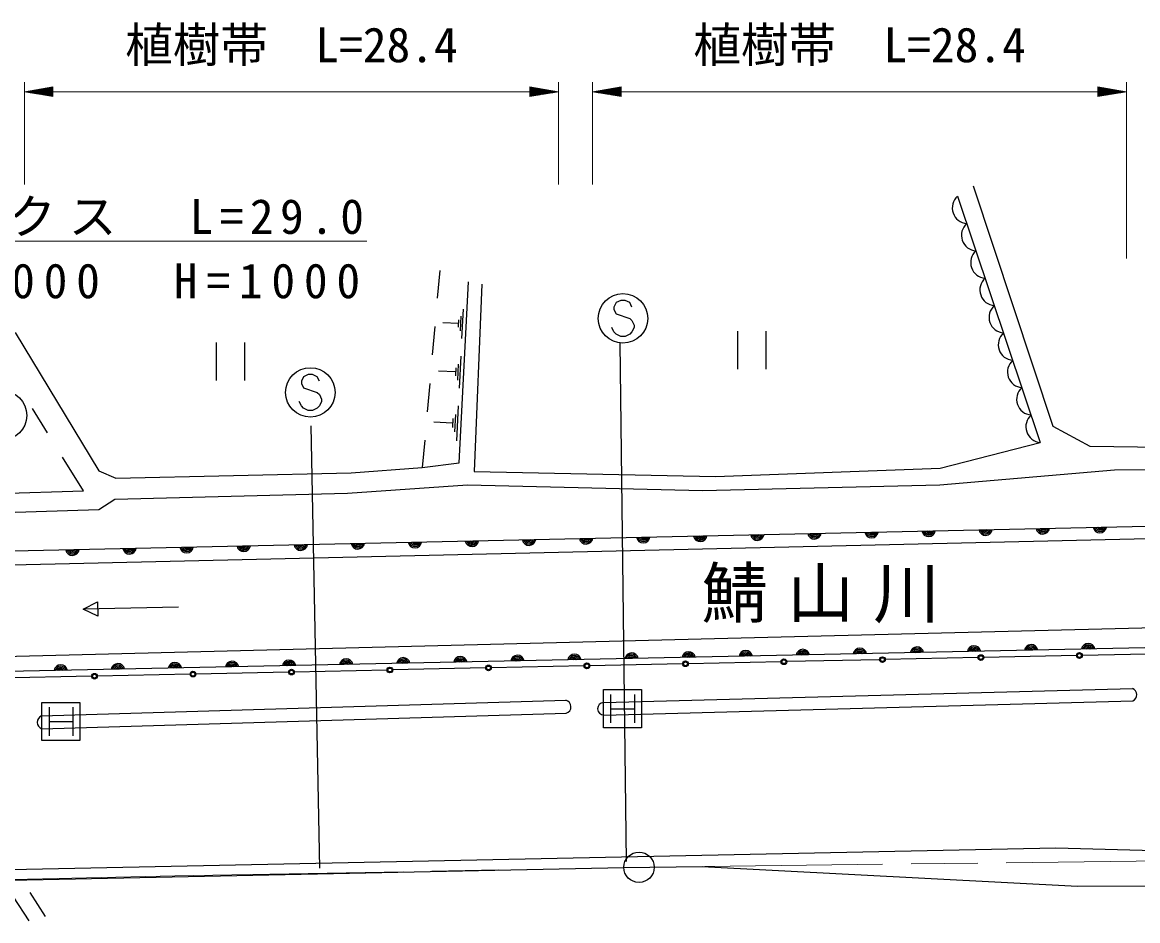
# Model space of a CAD drawing. Units: millimetres, scale not verified. Extents: x 40000 to 680000, y 20000 to 380000.
# Drawn here: x 128536 to 187147, y 285020 to 332253 of the extents above; entities that cross this region are included whole.
import ezdxf
from ezdxf.enums import TextEntityAlignment as Align

# ---------------------------------------------------------------- set-up
doc = ezdxf.new("R2010")
doc.units = ezdxf.units.MM
doc.header["$LTSCALE"] = 1000
doc.linetypes.add('CHAIN', pattern=[18.5, 12, -1.5, 3.5, -1.5])
for name, color, linetype, lineweight in [('M-BGD', 7, 'Continuous', 25), ('M-BMK', 2, 'CHAIN', 13), ('M-BMK-SRVR', 3, 'Continuous', 25), ('M-STR-HTXT', 7, 'Continuous', 13), ('M-STR-STRC', 7, 'Continuous', 25), ('M-STR-STRD', 7, 'Continuous', 25)]:
    doc.layers.add(name, color=color, linetype=linetype, lineweight=lineweight)
doc.layers.add('M-BGD-TXT', color=7, linetype='Continuous')
doc.styles.add('ＭＳ ゴシック', font='')
doc.styles.get('ＭＳ ゴシック').set_extended_font_data('MS Gothic')

msp = doc.modelspace()

# ---------------------------------------------------------------- linework, layer by layer
at = {"layer": 'M-BGD'}
for p, q in [((177679, 323107), (182028, 310167)), ((150471, 319198), (150343, 317754)), ((151701, 317179), (151622, 315632)), ((151465, 316609), (151445, 316222)), ((151578, 316797), (151539, 316024)), ((150211, 316260), (150079, 314766)), ((151455, 316416), (150630, 316458)), ((166111, 316012), (166111, 314012)), ((167611, 316012), (167611, 314012)), ((138718, 315424), (138718, 313424)), ((140218, 315424), (140218, 313424)), ((151440, 314288), (151397, 313443)), ((151574, 314704), (151488, 313015)), ((151306, 313871), (150405, 313917)), ((151317, 314082), (151295, 313660)), ((149947, 313271), (149815, 311777)), ((129866, 310670), (129076, 311945)), ((151441, 312091), (151347, 310253)), ((151149, 311185), (150168, 311235)), ((151160, 311415), (151137, 310955)), ((151295, 311638), (151248, 310719)), ((149683, 310283), (149555, 308839)), ((131752, 307624), (130656, 309394)), ((111945, 306990), (131752, 307624)), ((111243, 304089), (235076, 306804)), ((111069, 303343), (235145, 306200)), ((131741, 301398), (132483, 301788)), ((136740, 301500), (131741, 301398)), ((132498, 301038), (131741, 301398)), ((132483, 301788), (132498, 301038)), ((183934, 298960), (179059, 298857)), ((189110, 299069), (184234, 298966)), ((158056, 298415), (153181, 298313)), ((163232, 298524), (158356, 298422)), ((168407, 298633), (163532, 298531)), ((173583, 298742), (168707, 298639)), ((178759, 298851), (173883, 298748)), ((132178, 297871), (127303, 297769)), ((137354, 297980), (132478, 297877)), ((142530, 298089), (137654, 297986)), ((147705, 298198), (142829, 298095)), ((152881, 298307), (148005, 298204)), ((128058, 286278), (128875, 285020)), ((128930, 286506), (129735, 285241))]:
    msp.add_line(p, q, dxfattribs=at)
for points in [[(178495, 323651), (182692, 311028), (184625, 309971), (209689, 309624)], [(128158, 315941), (132552, 308663), (133458, 308286), (145824, 308565), (149555, 308839), (151488, 309094), (151974, 318608)], [(152676, 318487), (152283, 308642), (164966, 308371), (176773, 308808), (182028, 310167)], [(111698, 305969), (132553, 306633), (133402, 307176), (145618, 307506), (151937, 307930), (164271, 307636), (176745, 307933), (185926, 308719), (194416, 308792), (227744, 308205), (231783, 309733), (232826, 309724), (236217, 309016), (236609, 308550), (237344, 307325)], [(270102, 301320), (240947, 300353), (189210, 299398), (110899, 297765)], [(110902, 298488), (164915, 299863), (240679, 301754)]]:
    msp.add_lwpolyline(points, dxfattribs=at)
for centre, radius in [((178909, 298854), 150), ((178909, 298854), 120), ((178909, 298854), 100), ((178909, 298854), 100), ((178909, 298854), 100), ((178909, 298854), 100), ((184084, 298963), 150), ((184084, 298963), 120), ((184084, 298963), 100), ((184084, 298963), 100), ((184084, 298963), 100), ((184084, 298963), 100), ((147855, 298201), 150), ((153031, 298310), 150), ((153031, 298310), 120), ((153031, 298310), 100), ((153031, 298310), 100), ((153031, 298310), 100), ((153031, 298310), 100), ((158206, 298419), 150), ((158206, 298419), 120), ((158206, 298419), 100), ((158206, 298419), 100), ((158206, 298419), 100), ((158206, 298419), 100), ((163382, 298527), 150), ((163382, 298527), 120), ((163382, 298527), 100), ((163382, 298527), 100), ((163382, 298527), 100), ((163382, 298527), 100), ((168557, 298636), 150), ((168557, 298636), 120), ((168557, 298636), 100), ((168557, 298636), 100), ((168557, 298636), 100), ((168557, 298636), 100), ((173733, 298745), 150), ((173733, 298745), 120), ((173733, 298745), 100), ((173733, 298745), 100), ((173733, 298745), 100), ((173733, 298745), 100), ((132328, 297874), 150), ((132328, 297874), 120), ((132328, 297874), 100), ((132328, 297874), 100), ((132328, 297874), 100), ((132328, 297874), 100), ((137504, 297983), 150), ((137504, 297983), 120), ((137504, 297983), 100), ((137504, 297983), 100), ((137504, 297983), 100), ((137504, 297983), 100), ((142680, 298092), 150), ((142680, 298092), 120), ((142680, 298092), 100), ((142680, 298092), 100), ((142680, 298092), 100), ((142680, 298092), 100), ((147855, 298201), 120), ((147855, 298201), 100), ((147855, 298201), 100), ((147855, 298201), 100), ((147855, 298201), 100)]:
    msp.add_circle(centre, radius, dxfattribs=at)
for centre, radius, start, end in [((178229, 322492), 825, 131.78177, 265.36869), ((178712, 321054), 825, 131.78177, 265.36869), ((179196, 319616), 825, 131.78177, 265.36869), ((179679, 318179), 825, 131.78177, 265.36869), ((180162, 316741), 825, 131.78177, 265.36869), ((180645, 315303), 825, 131.78177, 265.36869), ((181128, 313865), 825, 131.78177, 265.36869), ((181611, 312428), 825, 131.78177, 265.36869), ((182095, 310990), 825, 131.78177, 265.36869), ((170159, 305435), 354, 190.05371, 352.45889), ((170159, 305435), 283, 192.27775, 350.23485), ((170159, 305435), 212, 196.02408, 346.48853), ((170159, 305435), 142, 203.73581, 338.7768), ((170159, 305435), 100, 214.05347, 328.45913), ((170159, 305435), 100, 214.05347, 328.45913), ((173159, 305501), 354, 190.05371, 352.45889), ((173159, 305501), 283, 192.27775, 350.23485), ((173159, 305501), 212, 196.02408, 346.48853), ((173159, 305501), 142, 203.73581, 338.7768), ((173159, 305501), 100, 214.05347, 328.45913), ((173159, 305501), 100, 214.05347, 328.45913), ((176158, 305567), 354, 190.05371, 352.45889), ((176158, 305567), 283, 192.27775, 350.23485), ((176158, 305567), 212, 196.02408, 346.48853), ((176158, 305567), 142, 203.73581, 338.7768), ((176158, 305567), 100, 214.05347, 328.45913), ((176158, 305567), 100, 214.05347, 328.45913), ((179157, 305632), 354, 190.05371, 352.45889), ((179157, 305632), 283, 192.27775, 350.23485), ((179157, 305632), 212, 196.02408, 346.48853), ((179157, 305632), 142, 203.73581, 338.7768), ((179157, 305632), 100, 214.05347, 328.45913), ((179157, 305632), 100, 214.05347, 328.45913), ((182157, 305698), 354, 190.05371, 352.45889), ((182157, 305698), 283, 192.27775, 350.23485), ((182157, 305698), 212, 196.02408, 346.48853), ((182157, 305698), 142, 203.73581, 338.7768), ((182157, 305698), 100, 214.05347, 328.45913), ((182157, 305698), 100, 214.05347, 328.45913), ((185156, 305764), 354, 190.05371, 352.45889), ((185156, 305764), 283, 192.27775, 350.23485), ((185156, 305764), 212, 196.02408, 346.48853), ((185156, 305764), 142, 203.73581, 338.7768), ((185156, 305764), 100, 214.05347, 328.45913), ((185156, 305764), 100, 214.05347, 328.45913), ((143166, 304843), 354, 190.05371, 352.45889), ((143166, 304843), 283, 192.27775, 350.23485), ((143166, 304843), 212, 196.02408, 346.48853), ((143166, 304843), 142, 203.73581, 338.7768), ((143166, 304843), 100, 214.05347, 328.45913), ((143166, 304843), 100, 214.05347, 328.45913), ((146165, 304909), 354, 190.05371, 352.45889), ((146165, 304909), 283, 192.27775, 350.23485), ((146165, 304909), 212, 196.02408, 346.48853), ((146165, 304909), 142, 203.73581, 338.7768), ((146165, 304909), 100, 214.05347, 328.45913), ((146165, 304909), 100, 214.05347, 328.45913), ((149164, 304975), 354, 190.05371, 352.45889), ((149164, 304975), 283, 192.27775, 350.23485), ((149164, 304975), 212, 196.02408, 346.48853), ((149164, 304975), 142, 203.73581, 338.7768), ((149164, 304975), 100, 214.05347, 328.45913), ((149164, 304975), 100, 214.05347, 328.45913), ((152164, 305040), 354, 190.05371, 352.45889), ((152164, 305040), 283, 192.27775, 350.23485), ((152164, 305040), 212, 196.02408, 346.48853), ((152164, 305040), 142, 203.73581, 338.7768), ((152164, 305040), 100, 214.05347, 328.45913), ((152164, 305040), 100, 214.05347, 328.45913), ((155163, 305106), 354, 190.05371, 352.45889), ((155163, 305106), 283, 192.27775, 350.23485), ((155163, 305106), 212, 196.02408, 346.48853), ((155163, 305106), 142, 203.73581, 338.7768), ((155163, 305106), 100, 214.05347, 328.45913), ((155163, 305106), 100, 214.05347, 328.45913), ((158162, 305172), 354, 190.05371, 352.45889), ((158162, 305172), 283, 192.27775, 350.23485), ((158162, 305172), 212, 196.02408, 346.48853), ((158162, 305172), 142, 203.73581, 338.7768), ((158162, 305172), 100, 214.05347, 328.45913), ((158162, 305172), 100, 214.05347, 328.45913), ((161162, 305238), 354, 190.05371, 352.45889), ((161162, 305238), 283, 192.27775, 350.23485), ((161162, 305238), 212, 196.02408, 346.48853), ((161162, 305238), 142, 203.73581, 338.7768), ((161162, 305238), 100, 214.05347, 328.45913), ((161162, 305238), 100, 214.05347, 328.45913), ((164161, 305303), 354, 190.05371, 352.45889), ((164161, 305303), 283, 192.27775, 350.23485), ((164161, 305303), 212, 196.02408, 346.48853), ((164161, 305303), 142, 203.73581, 338.7768), ((164161, 305303), 100, 214.05347, 328.45913), ((164161, 305303), 100, 214.05347, 328.45913), ((167160, 305369), 354, 190.05371, 352.45889), ((167160, 305369), 283, 192.27775, 350.23485), ((167160, 305369), 212, 196.02408, 346.48853), ((167160, 305369), 142, 203.73581, 338.7768), ((167160, 305369), 100, 214.05347, 328.45913), ((167160, 305369), 100, 214.05347, 328.45913), ((131169, 304580), 354, 190.05371, 352.45889), ((131169, 304580), 283, 192.27775, 350.23485), ((131169, 304580), 212, 196.02408, 346.48853), ((131169, 304580), 142, 203.73581, 338.7768), ((131169, 304580), 100, 214.05347, 328.45913), ((131169, 304580), 100, 214.05347, 328.45913), ((134168, 304646), 354, 190.05371, 352.45889), ((134168, 304646), 283, 192.27775, 350.23485), ((134168, 304646), 212, 196.02408, 346.48853), ((134168, 304646), 142, 203.73581, 338.7768), ((134168, 304646), 100, 214.05347, 328.45913), ((134168, 304646), 100, 214.05347, 328.45913), ((137167, 304711), 354, 190.05371, 352.45889), ((137167, 304711), 283, 192.27775, 350.23485), ((137167, 304711), 212, 196.02408, 346.48853), ((137167, 304711), 142, 203.73581, 338.7768), ((137167, 304711), 100, 214.05347, 328.45913), ((137167, 304711), 100, 214.05347, 328.45913), ((140167, 304777), 354, 190.05371, 352.45889), ((140167, 304777), 283, 192.27775, 350.23485), ((140167, 304777), 212, 196.02408, 346.48853), ((140167, 304777), 142, 203.73581, 338.7768), ((140167, 304777), 100, 214.05347, 328.45913), ((140167, 304777), 100, 214.05347, 328.45913), ((181549, 299184), 354, 9.99178, 172.39695), ((184548, 299247), 354, 9.99178, 172.39695), ((184548, 299247), 283, 12.21581, 170.17291), ((154555, 298621), 354, 9.99178, 172.39695), ((157554, 298684), 354, 9.99178, 172.39695), ((157554, 298684), 283, 12.21581, 170.17291), ((160554, 298746), 354, 9.99178, 172.39695), ((160554, 298746), 283, 12.21581, 170.17291), ((160554, 298746), 212, 15.96214, 166.42659), ((163553, 298809), 354, 9.99178, 172.39695), ((163553, 298809), 283, 12.21581, 170.17291), ((163553, 298809), 212, 15.96214, 166.42659), ((163553, 298809), 142, 23.67387, 158.71486), ((166552, 298871), 354, 9.99178, 172.39695), ((166552, 298871), 283, 12.21581, 170.17291), ((166552, 298871), 212, 15.96214, 166.42659), ((166552, 298871), 142, 23.67387, 158.71486), ((166552, 298871), 100, 33.99153, 148.3972), ((166552, 298871), 100, 33.99153, 148.3972), ((169552, 298934), 354, 9.99178, 172.39695), ((169552, 298934), 283, 12.21581, 170.17291), ((169552, 298934), 212, 15.96214, 166.42659), ((169552, 298934), 142, 23.67387, 158.71486), ((169552, 298934), 100, 33.99153, 148.3972), ((169552, 298934), 100, 33.99153, 148.3972), ((172551, 298996), 354, 9.99178, 172.39695), ((172551, 298996), 283, 12.21581, 170.17291), ((172551, 298996), 212, 15.96214, 166.42659), ((172551, 298996), 142, 23.67387, 158.71486), ((172551, 298996), 100, 33.99153, 148.3972), ((172551, 298996), 100, 33.99153, 148.3972), ((175550, 299059), 354, 9.99178, 172.39695), ((175550, 299059), 283, 12.21581, 170.17291), ((175550, 299059), 212, 15.96214, 166.42659), ((175550, 299059), 142, 23.67387, 158.71486), ((175550, 299059), 100, 33.99153, 148.3972), ((175550, 299059), 100, 33.99153, 148.3972), ((178550, 299122), 354, 9.99178, 172.39695), ((178550, 299122), 283, 12.21581, 170.17291), ((178550, 299122), 212, 15.96214, 166.42659), ((178550, 299122), 142, 23.67387, 158.71486), ((178550, 299122), 100, 33.99153, 148.3972), ((178550, 299122), 100, 33.99153, 148.3972), ((181549, 299184), 283, 12.21581, 170.17291), ((181549, 299184), 212, 15.96214, 166.42659), ((181549, 299184), 142, 23.67387, 158.71486), ((181549, 299184), 100, 33.99153, 148.3972), ((181549, 299184), 100, 33.99153, 148.3972), ((184548, 299247), 212, 15.96214, 166.42659), ((184548, 299247), 142, 23.67387, 158.71486), ((184548, 299247), 100, 33.99153, 148.3972), ((184548, 299247), 100, 33.99153, 148.3972), ((130560, 298121), 354, 9.99178, 172.39695), ((130560, 298121), 283, 12.21581, 170.17291), ((130560, 298121), 212, 15.96214, 166.42659), ((133559, 298184), 354, 9.99178, 172.39695), ((133559, 298184), 283, 12.21581, 170.17291), ((133559, 298184), 212, 15.96214, 166.42659), ((136559, 298246), 354, 9.99178, 172.39695), ((136559, 298246), 283, 12.21581, 170.17291), ((136559, 298246), 212, 15.96214, 166.42659), ((136559, 298246), 142, 23.67387, 158.71486), ((136559, 298246), 100, 33.99153, 148.3972), ((136559, 298246), 100, 33.99153, 148.3972), ((139558, 298309), 354, 9.99178, 172.39695), ((139558, 298309), 283, 12.21581, 170.17291), ((139558, 298309), 212, 15.96214, 166.42659), ((139558, 298309), 142, 23.67387, 158.71486), ((139558, 298309), 100, 33.99153, 148.3972), ((139558, 298309), 100, 33.99153, 148.3972), ((142557, 298371), 354, 9.99178, 172.39695), ((142557, 298371), 283, 12.21581, 170.17291), ((142557, 298371), 212, 15.96214, 166.42659), ((142557, 298371), 142, 23.67387, 158.71486), ((142557, 298371), 100, 33.99153, 148.3972), ((142557, 298371), 100, 33.99153, 148.3972), ((145557, 298434), 354, 9.99178, 172.39695), ((145557, 298434), 283, 12.21581, 170.17291), ((145557, 298434), 212, 15.96214, 166.42659), ((145557, 298434), 142, 23.67387, 158.71486), ((145557, 298434), 100, 33.99153, 148.3972), ((145557, 298434), 100, 33.99153, 148.3972), ((148556, 298496), 354, 9.99178, 172.39695), ((148556, 298496), 283, 12.21581, 170.17291), ((148556, 298496), 212, 15.96214, 166.42659), ((148556, 298496), 142, 23.67387, 158.71486), ((148556, 298496), 100, 33.99153, 148.3972), ((148556, 298496), 100, 33.99153, 148.3972), ((151556, 298559), 354, 9.99178, 172.39695), ((151556, 298559), 283, 12.21581, 170.17291), ((151556, 298559), 212, 15.96214, 166.42659), ((151556, 298559), 142, 23.67387, 158.71486), ((151556, 298559), 100, 33.99153, 148.3972), ((151556, 298559), 100, 33.99153, 148.3972), ((154555, 298621), 283, 12.21581, 170.17291), ((154555, 298621), 212, 15.96214, 166.42659), ((154555, 298621), 142, 23.67387, 158.71486), ((154555, 298621), 100, 33.99153, 148.3972), ((154555, 298621), 100, 33.99153, 148.3972), ((157554, 298684), 212, 15.96214, 166.42659), ((157554, 298684), 142, 23.67387, 158.71486), ((157554, 298684), 100, 33.99153, 148.3972), ((157554, 298684), 100, 33.99153, 148.3972), ((160554, 298746), 142, 23.67387, 158.71486), ((160554, 298746), 100, 33.99153, 148.3972), ((160554, 298746), 100, 33.99153, 148.3972), ((163553, 298809), 100, 33.99153, 148.3972), ((163553, 298809), 100, 33.99153, 148.3972), ((130560, 298121), 142, 23.67387, 158.71486), ((130560, 298121), 100, 33.99153, 148.3972), ((130560, 298121), 100, 33.99153, 148.3972), ((133559, 298184), 142, 23.67387, 158.71486), ((133559, 298184), 100, 33.99153, 148.3972), ((133559, 298184), 100, 33.99153, 148.3972)]:
    msp.add_arc(centre, radius, start, end, dxfattribs=at)
at = {"layer": 'M-BMK'}
for points in [[(161743, 287837), (209803, 288431), (260118, 289350)], [(82006, 285996), (107302, 286712), (136552, 287374), (160143, 287812)]]:
    msp.add_lwpolyline(points, dxfattribs=at)
at = {"layer": 'M-BMK-SRVR'}
msp.add_circle((160943, 287827), 800, dxfattribs=at)
at = {"layer": 'M-STR-HTXT'}
for p, q in [((128648, 323734), (128648, 329103)), ((128648, 328603), (130148, 328853)), ((130148, 328353), (130148, 328853)), ((156706, 328603), (155206, 328853)), ((155206, 328853), (155206, 328353)), ((156706, 323734), (156706, 329103)), ((158502, 323734), (158502, 329103)), ((158502, 328603), (160002, 328853)), ((160002, 328353), (160002, 328853)), ((186560, 328603), (185060, 328853)), ((185060, 328853), (185060, 328353)), ((186560, 319828), (186560, 329103)), ((128648, 328603), (130148, 328353)), ((128648, 328603), (130148, 328603)), ((130148, 328653), (128948, 328653)), ((130148, 328553), (128948, 328553)), ((129248, 328703), (130148, 328703)), ((129248, 328503), (130148, 328503)), ((130148, 328753), (129548, 328753)), ((130148, 328453), (129548, 328453)), ((129848, 328803), (130148, 328803)), ((129848, 328403), (130148, 328403)), ((130148, 328603), (155206, 328603)), ((155506, 328803), (155206, 328803)), ((155206, 328753), (155806, 328753)), ((156106, 328703), (155206, 328703)), ((155206, 328653), (156406, 328653)), ((156706, 328603), (155206, 328353)), ((156706, 328603), (155206, 328603)), ((155206, 328553), (156406, 328553)), ((156106, 328503), (155206, 328503)), ((155206, 328453), (155806, 328453)), ((155506, 328403), (155206, 328403)), ((158502, 328603), (160002, 328353)), ((158502, 328603), (160002, 328603)), ((160002, 328653), (158802, 328653)), ((160002, 328553), (158802, 328553)), ((159102, 328703), (160002, 328703)), ((159102, 328503), (160002, 328503)), ((160002, 328753), (159402, 328753)), ((160002, 328453), (159402, 328453)), ((159702, 328803), (160002, 328803)), ((159702, 328403), (160002, 328403)), ((160002, 328603), (185060, 328603)), ((185360, 328803), (185060, 328803)), ((185060, 328753), (185660, 328753)), ((185960, 328703), (185060, 328703)), ((185060, 328653), (186260, 328653)), ((186560, 328603), (185060, 328353)), ((186560, 328603), (185060, 328603)), ((185060, 328553), (186260, 328553)), ((185960, 328503), (185060, 328503)), ((185060, 328453), (185660, 328453)), ((185360, 328403), (185060, 328403))]:
    msp.add_line(p, q, dxfattribs=at)
msp.add_lwpolyline([(114826, 301028), (121438, 320743), (146638, 320743)], dxfattribs=at)
at = {"layer": 'M-STR-STRC'}
for p, q in [((159745, 317513), (159627, 317277)), ((159627, 317277), (159627, 317159)), ((159627, 317159), (159745, 316922)), ((159981, 317631), (159745, 317513)), ((160217, 317631), (159981, 317631)), ((160454, 317513), (160217, 317631)), ((160572, 317277), (160454, 317513)), ((159745, 316922), (160454, 316686)), ((160454, 316686), (160572, 316568)), ((160572, 316568), (160690, 316331)), ((159627, 315977), (159508, 316213)), ((159745, 315859), (159627, 315977)), ((160572, 315977), (160454, 315859)), ((160690, 316213), (160572, 315977)), ((160690, 316331), (160690, 316213)), ((159981, 315741), (159745, 315859)), ((160290, 288125), (159948, 315382)), ((160217, 315741), (159981, 315741)), ((160454, 315859), (160217, 315741)), ((143317, 313621), (143199, 313385)), ((143554, 313739), (143317, 313621)), ((143790, 313739), (143554, 313739)), ((144026, 313621), (143790, 313739)), ((144145, 313385), (144026, 313621)), ((143199, 313385), (143199, 313267)), ((143199, 313267), (143317, 313030)), ((143317, 313030), (144026, 312794)), ((144026, 312794), (144145, 312676)), ((144145, 312676), (144263, 312439)), ((144263, 312439), (144263, 312321)), ((143199, 312085), (143081, 312321)), ((143317, 311967), (143199, 312085)), ((143554, 311848), (143317, 311967)), ((143790, 311848), (143554, 311848)), ((144026, 311967), (143790, 311848)), ((144145, 312085), (144026, 311967)), ((144263, 312321), (144145, 312085)), ((143705, 311035), (144147, 287782)), ((159077, 295167), (159077, 297167)), ((159077, 297167), (161077, 297167)), ((161077, 297167), (161077, 295167)), ((159452, 296917), (159452, 295417)), ((160702, 296917), (160702, 295417)), ((129564, 294498), (129564, 296498)), ((129564, 296498), (131564, 296498)), ((129939, 296248), (129939, 294748)), ((131189, 296248), (131189, 294748)), ((131564, 296498), (131564, 294498)), ((159452, 296167), (160702, 296167)), ((129939, 295498), (131189, 295498)), ((161077, 295167), (159077, 295167)), ((131564, 294498), (129564, 294498))]:
    msp.add_line(p, q, dxfattribs=at)
for centre in [(160099, 316686), (143672, 312794), (127465, 311584)]:
    msp.add_circle(centre, 1300, dxfattribs=at)
at = {"layer": 'M-STR-STRD'}
for p, q in [((159078, 296487), (186883, 297228)), ((129544, 295793), (157093, 296609)), ((159095, 295833), (186901, 296574)), ((129564, 295110), (157114, 295926))]:
    msp.add_line(p, q, dxfattribs=at)
for points in [[(215206, 287951), (182850, 288842), (112678, 287379)], [(112655, 286834), (160143, 287812), (164266, 287868), (183992, 286828), (189363, 286847), (212854, 287411), (245644, 287970)]]:
    msp.add_lwpolyline(points, dxfattribs=at)
for centre, radius, start, end in [((186734, 296897), 363, 297.27648, 65.77857), ((157015, 296265), 353, 286.24514, 77.14648), ((159094, 296160), 327, 92.81557, 270.23948), ((129687, 295456), 367, 112.99378, 250.39784)]:
    msp.add_arc(centre, radius, start, end, dxfattribs=at)

# ---------------------------------------------------------------- texts
at = {"layer": 'M-BGD-TXT', "insert": (170990, 300657), "char_height": 2566, "attachment_point": 8, "style": 'ＭＳ ゴシック'}
msp.add_mtext('\\T1.29;鯖山川', dxfattribs=at)
at = {"layer": 'M-STR-HTXT', "style": 'ＭＳ ゴシック'}
for p in [(142677, 329603), (172531, 329603)]:
    msp.add_text('植樹帯  L=28.4', height=1833, dxfattribs=at).set_placement(p, align=Align.BOTTOM_CENTER)
at = {"layer": 'M-STR-HTXT', "char_height": 1833, "attachment_point": 8, "style": 'ＭＳ ゴシック'}
for s, insert in [('\\T1.27;ボックス\u3000L=29.0', (134138, 320943)), ('\\T1.37;W=1000\u3000H=1000', (134787, 317717))]:
    msp.add_mtext(s, dxfattribs=dict(at, insert=insert))

doc.saveas('drawing.dxf')
